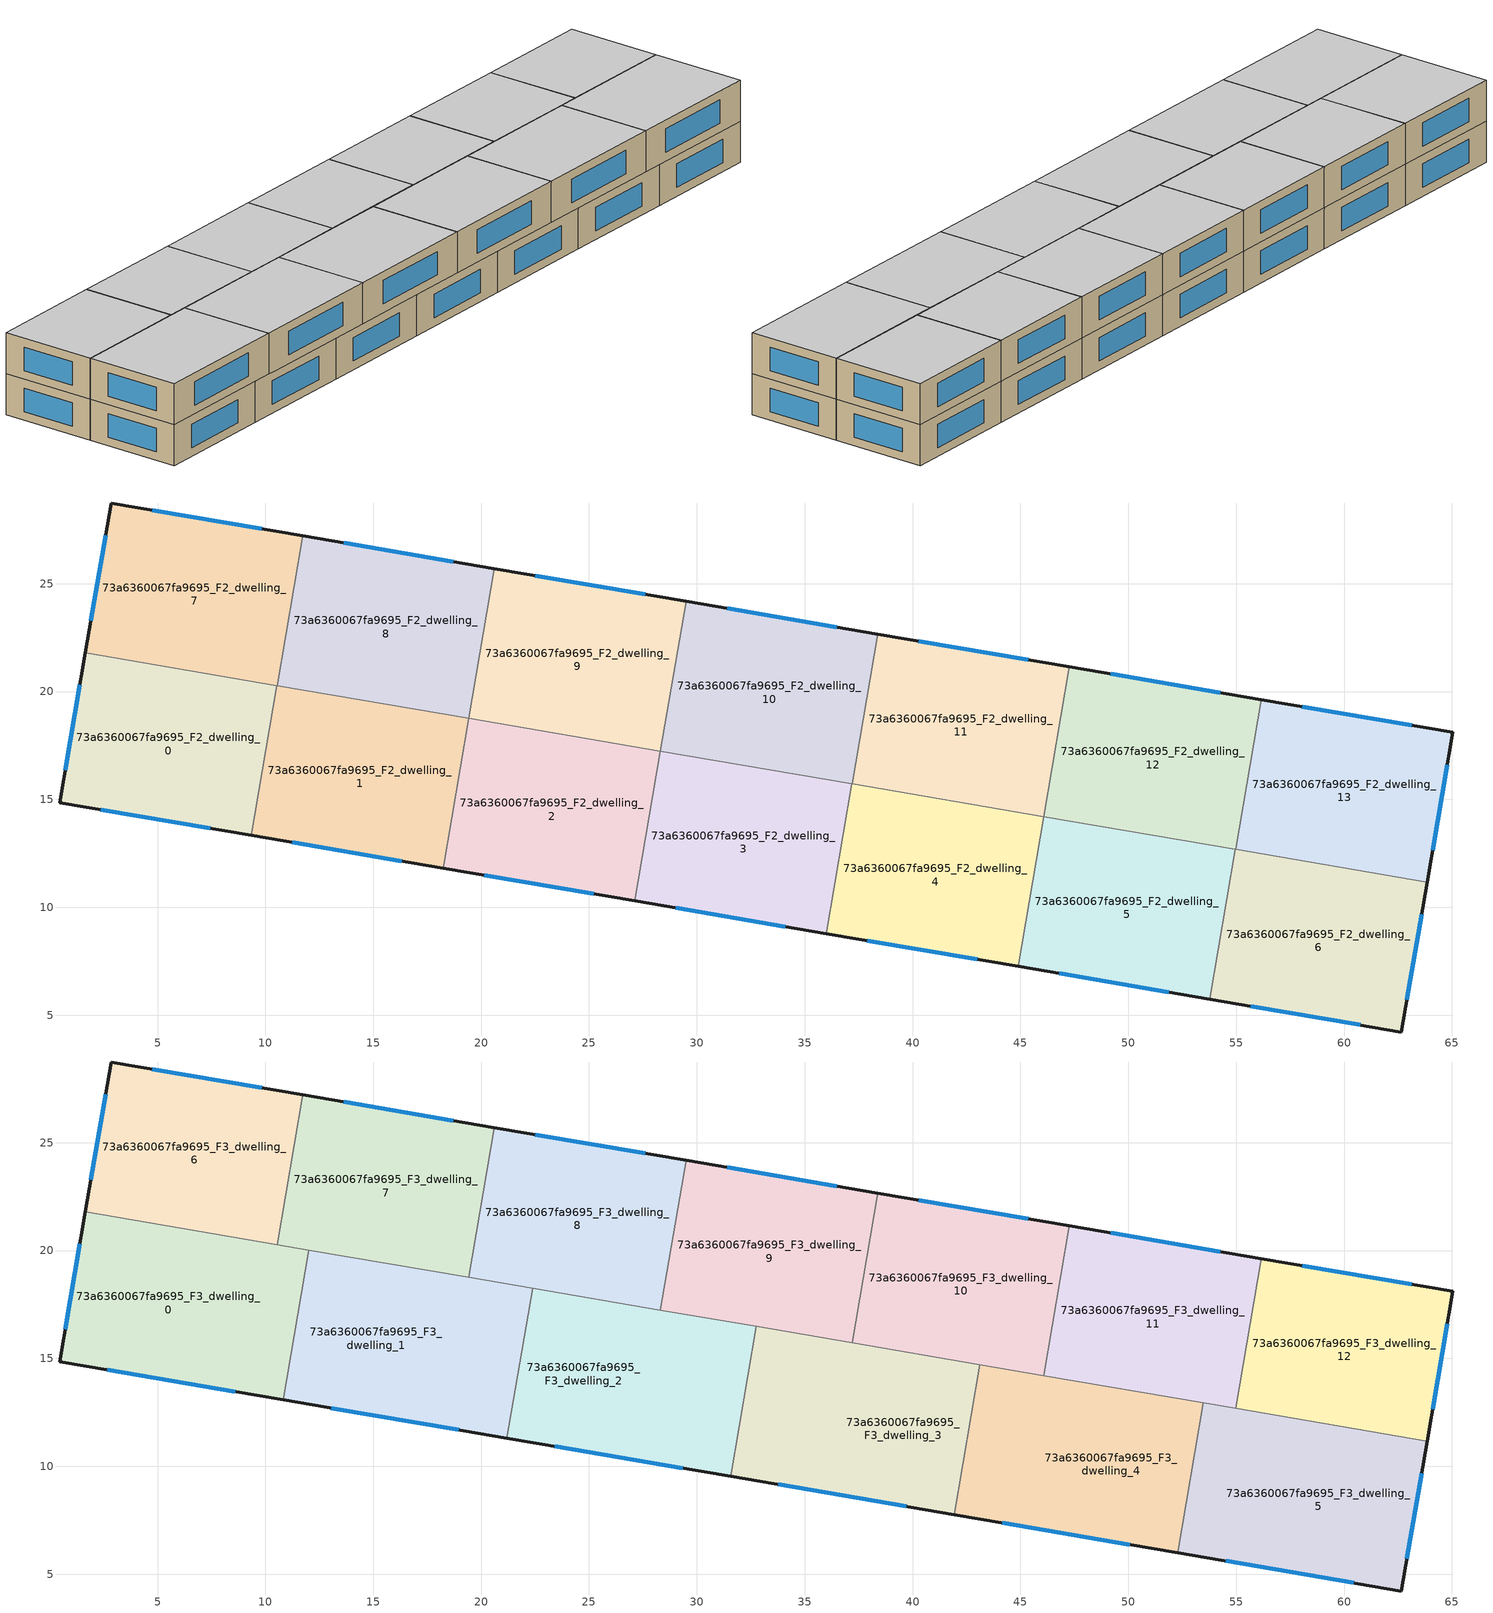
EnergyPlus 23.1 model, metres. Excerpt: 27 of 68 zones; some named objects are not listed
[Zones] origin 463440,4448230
73a6360067fa9695_F2_dwelling_0
 floor to 73a6360067fa9695_F1_dwelling_0 (EU_floor_Construction): 10.54,20.28 9.35,13.33 0.46,14.86 1.65,21.8 z6
 wall outside (EU_wall_Construction): 1.65,21.8 0.46,14.86 9.35,13.33 z6:9
 wall to 73a6360067fa9695_F2_dwelling_1 (EU_wall_Construction): 9.35,13.33 10.54,20.28 z6:9
 wall to 73a6360067fa9695_F2_dwelling_7 (EU_wall_Construction): 10.54,20.28 1.65,21.8 z6:9
 window (EU_Window_Construction): 2.36,14.53 7.44,13.66 / 1.4,20.31 0.71,16.34 z6.64:8.36
73a6360067fa9695_F2_dwelling_1
 floor to 73a6360067fa9695_F1_dwelling_1 (EU_floor_Construction): 19.42,18.76 18.23,11.82 9.35,13.33 10.54,20.28 z6
 wall outside (EU_wall_Construction): 9.35,13.33 18.23,11.82 z6:9
 wall to 73a6360067fa9695_F2_dwelling_2 (EU_wall_Construction): 18.23,11.82 19.42,18.76 z6:9
 wall to 73a6360067fa9695_F2_dwelling_8 (EU_wall_Construction): 19.42,18.76 10.54,20.28 z6:9
 window (EU_Window_Construction): 11.25,13.01 16.33,12.14 z6.64:8.36
73a6360067fa9695_F2_dwelling_10
 floor to 73a6360067fa9695_F1_dwelling_10 (EU_floor_Construction): 38.39,22.66 37.2,15.72 28.31,17.24 29.5,24.18 z6
 wall outside (EU_wall_Construction): 38.39,22.66 29.5,24.18 z6:9
 wall to 73a6360067fa9695_F2_dwelling_11 (EU_wall_Construction): 37.2,15.72 38.39,22.66 z6:9
 wall to 73a6360067fa9695_F2_dwelling_9 (EU_wall_Construction): 29.5,24.18 28.31,17.24 z6:9
 wall to 73a6360067fa9695_F2_dwelling_3 (EU_wall_Construction): 28.31,17.24 37.19,15.72 z6:9
 window (EU_Window_Construction): 36.48,22.99 31.41,23.86 z6.64:8.36
73a6360067fa9695_F2_dwelling_11
 floor to 73a6360067fa9695_F1_dwelling_11 (EU_floor_Construction): 47.27,21.14 46.09,14.2 37.2,15.72 38.39,22.66 z6
 wall outside (EU_wall_Construction): 47.27,21.14 38.39,22.66 z6:9
 wall to 73a6360067fa9695_F2_dwelling_12 (EU_wall_Construction): 46.09,14.2 47.27,21.14 z6:9
 wall to 73a6360067fa9695_F2_dwelling_4 (EU_wall_Construction): 37.2,15.72 46.08,14.2 z6:9
 window (EU_Window_Construction): 45.37,21.47 40.29,22.34 z6.64:8.36
73a6360067fa9695_F2_dwelling_12
 floor to 73a6360067fa9695_F1_dwelling_12 (EU_floor_Construction): 56.16,19.62 54.97,12.68 46.09,14.2 47.27,21.14 z6
 wall outside (EU_wall_Construction): 56.16,19.62 47.27,21.14 z6:9
 wall to 73a6360067fa9695_F2_dwelling_13 (EU_wall_Construction): 54.97,12.68 56.16,19.62 z6:9
 wall to 73a6360067fa9695_F2_dwelling_5 (EU_wall_Construction): 46.09,14.2 54.96,12.68 z6:9
 window (EU_Window_Construction): 54.25,19.95 49.18,20.82 z6.64:8.36
73a6360067fa9695_F2_dwelling_13
 floor to 73a6360067fa9695_F1_dwelling_13 (EU_floor_Construction): 65.05,18.11 63.85,11.16 54.97,12.68 56.16,19.62 z6
 wall outside (EU_wall_Construction): 63.85,11.16 65.05,18.11 56.16,19.62 z6:9
 wall to 73a6360067fa9695_F2_dwelling_6 (EU_wall_Construction): 54.97,12.68 63.85,11.16 z6:9
 window (EU_Window_Construction): 64.11,12.65 64.79,16.62 / 63.14,18.43 58.06,19.3 z6.64:8.36
73a6360067fa9695_F2_dwelling_2
 floor to 73a6360067fa9695_F1_dwelling_2 (EU_floor_Construction): 28.31,17.24 27.12,10.3 18.23,11.82 19.42,18.76 z6
 wall outside (EU_wall_Construction): 18.23,11.82 27.12,10.3 z6:9
 wall to 73a6360067fa9695_F2_dwelling_3 (EU_wall_Construction): 27.12,10.3 28.31,17.24 z6:9
 wall to 73a6360067fa9695_F2_dwelling_9 (EU_wall_Construction): 28.31,17.24 19.43,18.76 z6:9
 window (EU_Window_Construction): 20.14,11.49 25.22,10.62 z6.64:8.36
73a6360067fa9695_F2_dwelling_3
 floor to 73a6360067fa9695_F1_dwelling_3 (EU_floor_Construction): 37.19,15.72 36,8.78 27.12,10.3 28.31,17.24 z6
 wall outside (EU_wall_Construction): 27.12,10.3 36,8.78 z6:9
 wall to 73a6360067fa9695_F2_dwelling_4 (EU_wall_Construction): 36,8.78 37.19,15.72 z6:9
 window (EU_Window_Construction): 29.02,9.97 34.1,9.1 z6.64:8.36
73a6360067fa9695_F2_dwelling_4
 floor to 73a6360067fa9695_F1_dwelling_4 (EU_floor_Construction): 46.08,14.2 44.89,7.26 36,8.78 37.19,15.72 z6
 wall outside (EU_wall_Construction): 36,8.78 44.89,7.26 z6:9
 wall to 73a6360067fa9695_F2_dwelling_5 (EU_wall_Construction): 44.89,7.26 46.08,14.2 z6:9
 window (EU_Window_Construction): 37.91,8.45 42.99,7.58 z6.64:8.36
73a6360067fa9695_F2_dwelling_5
 floor to 73a6360067fa9695_F1_dwelling_5 (EU_floor_Construction): 54.96,12.68 53.78,5.74 44.89,7.26 46.08,14.2 z6
 wall outside (EU_wall_Construction): 44.89,7.26 53.78,5.74 z6:9
 wall to 73a6360067fa9695_F2_dwelling_6 (EU_wall_Construction): 53.78,5.74 54.96,12.68 z6:9
 window (EU_Window_Construction): 46.79,6.93 51.87,6.06 z6.64:8.36
73a6360067fa9695_F2_dwelling_6
 floor to 73a6360067fa9695_F1_dwelling_6 (EU_floor_Construction): 63.85,11.16 62.66,4.22 53.78,5.74 54.96,12.68 z6
 wall outside (EU_wall_Construction): 53.78,5.74 62.66,4.22 63.85,11.16 z6:9
 window (EU_Window_Construction): 62.91,5.71 63.6,9.68 / 55.68,5.41 60.75,4.55 z6.64:8.36
73a6360067fa9695_F2_dwelling_7
 floor to 73a6360067fa9695_F1_dwelling_7 (EU_floor_Construction): 11.73,27.22 10.54,20.28 1.65,21.8 2.85,28.74 z6
 wall outside (EU_wall_Construction): 11.73,27.22 2.85,28.74 1.65,21.8 z6:9
 wall to 73a6360067fa9695_F2_dwelling_8 (EU_wall_Construction): 10.54,20.28 11.73,27.22 z6:9
 window (EU_Window_Construction): 2.59,27.25 1.91,23.28 / 9.83,27.55 4.75,28.41 z6.64:8.36
73a6360067fa9695_F2_dwelling_8
 floor to 73a6360067fa9695_F1_dwelling_8 (EU_floor_Construction): 20.62,25.7 19.43,18.76 10.54,20.28 11.73,27.22 z6
 wall outside (EU_wall_Construction): 20.62,25.7 11.73,27.22 z6:9
 wall to 73a6360067fa9695_F2_dwelling_9 (EU_wall_Construction): 19.43,18.76 20.62,25.7 z6:9
 window (EU_Window_Construction): 18.71,26.03 13.63,26.9 z6.64:8.36
73a6360067fa9695_F2_dwelling_9
 floor to 73a6360067fa9695_F1_dwelling_9 (EU_floor_Construction): 29.5,24.18 28.31,17.24 19.43,18.76 20.62,25.7 z6
 wall outside (EU_wall_Construction): 29.5,24.18 20.62,25.7 z6:9
 window (EU_Window_Construction): 27.6,24.51 22.52,25.38 z6.64:8.36
73a6360067fa9695_F3_dwelling_0
 floor to 73a6360067fa9695_F2_dwelling_0 (EU_floor_Construction): 10.54,20.28 9.35,13.34 0.46,14.86 1.65,21.8 z9
 floor to 73a6360067fa9695_F2_dwelling_1 (EU_floor_Construction): 12.02,20.02 10.83,13.08 9.35,13.34 10.54,20.28 z9
 wall outside (EU_wall_Construction): 1.65,21.8 0.46,14.86 10.83,13.08 z9:12
 wall to 73a6360067fa9695_F3_dwelling_1 (EU_wall_Construction): 10.83,13.08 12.02,20.03 z9:12
 wall to 73a6360067fa9695_F3_dwelling_6 (EU_wall_Construction): 10.54,20.28 1.65,21.8 z9:12
 wall to 73a6360067fa9695_F3_dwelling_7 (EU_wall_Construction): 12.02,20.03 10.54,20.28 z9:12
 window (EU_Window_Construction): 2.68,14.48 8.61,13.46 / 1.4,20.31 0.71,16.34 z9.64:11.36
 ceiling to 73a6360067fa9695_F4_dwelling_0 (EU_floor_Construction): 10.83,13.08 12.02,20.03 1.65,21.8 0.46,14.86 z12
73a6360067fa9695_F3_dwelling_1
 floor to 73a6360067fa9695_F2_dwelling_1 (EU_floor_Construction): 19.42,18.76 18.23,11.82 10.83,13.08 12.02,20.02 z9
 floor to 73a6360067fa9695_F2_dwelling_2 (EU_floor_Construction): 22.38,18.25 21.2,11.31 18.23,11.82 19.42,18.76 z9
 wall outside (EU_wall_Construction): 10.83,13.08 21.2,11.31 z9:12
 wall to 73a6360067fa9695_F3_dwelling_2 (EU_wall_Construction): 21.2,11.31 22.38,18.25 z9:12
 wall to 73a6360067fa9695_F3_dwelling_7 (EU_wall_Construction): 19.43,18.76 12.02,20.03 z9:12
 wall to 73a6360067fa9695_F3_dwelling_8 (EU_wall_Construction): 22.38,18.25 19.43,18.76 z9:12
 window (EU_Window_Construction): 13.05,12.7 18.97,11.69 z9.64:11.36
 ceiling to 73a6360067fa9695_F4_dwelling_1 (EU_floor_Construction): 21.2,11.31 22.38,18.25 12.02,20.03 10.83,13.08 z12
73a6360067fa9695_F3_dwelling_10
 floor to 73a6360067fa9695_F2_dwelling_11 (EU_floor_Construction): 47.27,21.14 46.09,14.2 37.2,15.72 38.39,22.66 z9
 wall outside (EU_wall_Construction): 47.27,21.14 38.39,22.66 z9:12
 wall to 73a6360067fa9695_F3_dwelling_11 (EU_wall_Construction): 46.09,14.2 47.27,21.14 z9:12
 wall to 73a6360067fa9695_F3_dwelling_9 (EU_wall_Construction): 38.39,22.66 37.2,15.72 z9:12
 wall to 73a6360067fa9695_F3_dwelling_3 (EU_wall_Construction): 37.2,15.72 43.11,14.71 z9:12
 wall to 73a6360067fa9695_F3_dwelling_4 (EU_wall_Construction): 43.11,14.71 46.09,14.2 z9:12
 window (EU_Window_Construction): 45.37,21.47 40.29,22.34 z9.64:11.36
 ceiling to 73a6360067fa9695_F4_dwelling_10 (EU_floor_Construction): 46.09,14.2 47.27,21.14 38.39,22.66 37.2,15.72 z12
73a6360067fa9695_F3_dwelling_11
 floor to 73a6360067fa9695_F2_dwelling_12 (EU_floor_Construction): 56.16,19.62 54.97,12.68 46.09,14.2 47.27,21.14 z9
 wall outside (EU_wall_Construction): 56.16,19.62 47.27,21.14 z9:12
 wall to 73a6360067fa9695_F3_dwelling_12 (EU_wall_Construction): 54.97,12.68 56.16,19.62 z9:12
 wall to 73a6360067fa9695_F3_dwelling_4 (EU_wall_Construction): 46.09,14.2 53.48,12.94 z9:12
 wall to 73a6360067fa9695_F3_dwelling_5 (EU_wall_Construction): 53.48,12.94 54.97,12.68 z9:12
 window (EU_Window_Construction): 54.25,19.95 49.18,20.82 z9.64:11.36
 ceiling to 73a6360067fa9695_F4_dwelling_11 (EU_floor_Construction): 54.97,12.68 56.16,19.62 47.27,21.14 46.09,14.2 z12
73a6360067fa9695_F3_dwelling_12
 floor to 73a6360067fa9695_F2_dwelling_13 (EU_floor_Construction): 65.05,18.11 63.85,11.16 54.97,12.68 56.16,19.62 z9
 wall outside (EU_wall_Construction): 63.85,11.16 65.05,18.11 56.16,19.62 z9:12
 wall to 73a6360067fa9695_F3_dwelling_5 (EU_wall_Construction): 54.97,12.68 63.85,11.16 z9:12
 window (EU_Window_Construction): 64.11,12.65 64.79,16.62 / 63.14,18.43 58.06,19.3 z9.64:11.36
 ceiling to 73a6360067fa9695_F4_dwelling_12 (EU_floor_Construction): 63.85,11.16 65.05,18.11 56.16,19.62 54.97,12.68 z12
73a6360067fa9695_F3_dwelling_2
 floor to 73a6360067fa9695_F2_dwelling_2 (EU_floor_Construction): 28.31,17.24 27.12,10.3 21.2,11.31 22.38,18.25 z9
 floor to 73a6360067fa9695_F2_dwelling_3 (EU_floor_Construction): 32.75,16.48 31.56,9.54 27.12,10.3 28.31,17.24 z9
 wall outside (EU_wall_Construction): 21.2,11.31 31.56,9.54 z9:12
 wall to 73a6360067fa9695_F3_dwelling_3 (EU_wall_Construction): 31.56,9.54 32.75,16.48 z9:12
 wall to 73a6360067fa9695_F3_dwelling_8 (EU_wall_Construction): 28.31,17.24 22.38,18.25 z9:12
 wall to 73a6360067fa9695_F3_dwelling_9 (EU_wall_Construction): 32.75,16.48 28.31,17.24 z9:12
 window (EU_Window_Construction): 23.42,10.93 29.34,9.92 z9.64:11.36
 ceiling to 73a6360067fa9695_F4_dwelling_2 (EU_floor_Construction): 31.56,9.54 32.75,16.48 22.38,18.25 21.2,11.31 z12
73a6360067fa9695_F3_dwelling_3
 floor to 73a6360067fa9695_F2_dwelling_3 (EU_floor_Construction): 37.19,15.72 36,8.78 31.56,9.54 32.75,16.48 z9
 floor to 73a6360067fa9695_F2_dwelling_4 (EU_floor_Construction): 43.11,14.71 41.93,7.76 36,8.78 37.19,15.72 z9
 wall outside (EU_wall_Construction): 31.56,9.54 41.93,7.76 z9:12
 wall to 73a6360067fa9695_F3_dwelling_4 (EU_wall_Construction): 41.93,7.76 43.11,14.71 z9:12
 wall to 73a6360067fa9695_F3_dwelling_9 (EU_wall_Construction): 37.2,15.72 32.75,16.48 z9:12
 window (EU_Window_Construction): 33.78,9.16 39.71,8.14 z9.64:11.36
 ceiling to 73a6360067fa9695_F4_dwelling_3 (EU_floor_Construction): 41.93,7.76 43.11,14.71 32.75,16.48 31.56,9.54 z12
73a6360067fa9695_F3_dwelling_4
 floor to 73a6360067fa9695_F2_dwelling_4 (EU_floor_Construction): 46.08,14.2 44.89,7.26 41.93,7.76 43.11,14.71 z9
 floor to 73a6360067fa9695_F2_dwelling_5 (EU_floor_Construction): 53.48,12.93 52.29,5.99 44.89,7.26 46.08,14.2 z9
 wall outside (EU_wall_Construction): 41.93,7.76 52.29,5.99 z9:12
 wall to 73a6360067fa9695_F3_dwelling_5 (EU_wall_Construction): 52.29,5.99 53.48,12.93 z9:12
 window (EU_Window_Construction): 44.15,7.38 50.07,6.37 z9.64:11.36
 ceiling to 73a6360067fa9695_F4_dwelling_4 (EU_floor_Construction): 52.29,5.99 53.48,12.93 43.11,14.71 41.93,7.76 z12
73a6360067fa9695_F3_dwelling_5
 floor to 73a6360067fa9695_F2_dwelling_5 (EU_floor_Construction): 54.96,12.68 53.78,5.74 52.29,5.99 53.48,12.93 z9
 floor to 73a6360067fa9695_F2_dwelling_6 (EU_floor_Construction): 63.85,11.16 62.66,4.22 53.78,5.74 54.96,12.68 z9
 wall outside (EU_wall_Construction): 52.29,5.99 62.66,4.22 63.85,11.16 z9:12
 window (EU_Window_Construction): 62.91,5.71 63.6,9.68 / 54.51,5.61 60.44,4.6 z9.64:11.36
 ceiling to 73a6360067fa9695_F4_dwelling_5 (EU_floor_Construction): 62.66,4.22 63.85,11.16 53.48,12.93 52.29,5.99 z12
73a6360067fa9695_F3_dwelling_6
 floor to 73a6360067fa9695_F2_dwelling_7 (EU_floor_Construction): 11.73,27.22 10.54,20.28 1.65,21.8 2.85,28.74 z9
 wall outside (EU_wall_Construction): 11.73,27.22 2.85,28.74 1.65,21.8 z9:12
 wall to 73a6360067fa9695_F3_dwelling_7 (EU_wall_Construction): 10.54,20.28 11.73,27.22 z9:12
 window (EU_Window_Construction): 2.59,27.25 1.91,23.28 / 9.83,27.55 4.75,28.41 z9.64:11.36
 ceiling to 73a6360067fa9695_F4_dwelling_6 (EU_floor_Construction): 10.54,20.28 11.73,27.22 2.85,28.74 1.65,21.8 z12
73a6360067fa9695_F3_dwelling_7
 floor to 73a6360067fa9695_F2_dwelling_8 (EU_floor_Construction): 20.62,25.7 19.43,18.76 10.54,20.28 11.73,27.22 z9
 wall outside (EU_wall_Construction): 20.62,25.7 11.73,27.22 z9:12
 wall to 73a6360067fa9695_F3_dwelling_8 (EU_wall_Construction): 19.43,18.76 20.62,25.7 z9:12
 window (EU_Window_Construction): 18.71,26.03 13.63,26.9 z9.64:11.36
 ceiling to 73a6360067fa9695_F4_dwelling_7 (EU_floor_Construction): 19.43,18.76 20.62,25.7 11.73,27.22 10.54,20.28 z12
73a6360067fa9695_F3_dwelling_8
 floor to 73a6360067fa9695_F2_dwelling_9 (EU_floor_Construction): 29.5,24.18 28.31,17.24 19.43,18.76 20.62,25.7 z9
 wall outside (EU_wall_Construction): 29.5,24.18 20.62,25.7 z9:12
 wall to 73a6360067fa9695_F3_dwelling_9 (EU_wall_Construction): 28.31,17.24 29.5,24.18 z9:12
 window (EU_Window_Construction): 27.6,24.51 22.52,25.38 z9.64:11.36
 ceiling to 73a6360067fa9695_F4_dwelling_8 (EU_floor_Construction): 28.31,17.24 29.5,24.18 20.62,25.7 19.43,18.76 z12
73a6360067fa9695_F3_dwelling_9
 floor to 73a6360067fa9695_F2_dwelling_10 (EU_floor_Construction): 38.39,22.66 37.2,15.72 28.31,17.24 29.5,24.18 z9
 wall outside (EU_wall_Construction): 38.39,22.66 29.5,24.18 z9:12
 window (EU_Window_Construction): 36.48,22.99 31.41,23.86 z9.64:11.36
 ceiling to 73a6360067fa9695_F4_dwelling_9 (EU_floor_Construction): 37.2,15.72 38.39,22.66 29.5,24.18 28.31,17.24 z12
[Building]
EU S2 Campaign: North Axis=0; Terrain=City; Solar Distribution=FullExterior
[Site:Location]
Yerevan-Zvartnots.Intl.AP: Latitude=40.15; Longitude=44.383; Time Zone=4; Elevation=854
[SizingPeriod:WeatherFileDays]
AnnualSizingPeriod: Begin Month=1; Begin Day of Month=1; End Month=12; End Day of Month=31; Day of Week for Start Day=Monday; Use Weather File Daylight Saving Period=No; Use Weather File Rain and Snow Indicators=No
[MATERIAL]
EU_InternalMass_Material: Roughness=MediumRough; Thickness=0.1; Conductivity=1; Density=1800; Specific Heat=900; Thermal Absorptance=0.9; Solar Absorptance=0.7; Visible Absorptance=0.7
[MATERIAL:NOMASS] Roughness=MediumRough; Thermal Absorptance=0.9; Solar Absorptance=0.7; Visible Absorptance=0.7
Name | Thermal Resistance
EU_wall_NoMass | 1.05043
EU_floor_NoMass | 0.478065
[WINDOWMATERIAL:SIMPLEGLAZINGSYSTEM]
EU_Window_SimpleGlazing: UFactor=2.5566; Solar Heat Gain Coefficient=0.75; Visible Transmittance=0.75
[CONSTRUCTION]
EU_wall_Construction: EU_wall_NoMass
EU_floor_Construction: EU_floor_NoMass
EU_Window_Construction: EU_Window_SimpleGlazing
EU_InternalMass_Construction: EU_InternalMass_Material
[ZONE] Type=1; Multiplier=1; Ceiling Height=autocalculate; Floor Area=autocalculate; Part of Total Floor Area=Yes
Name | Volume
73a6360067fa9695_F2_dwelling_0; 73a6360067fa9695_F2_dwelling_3 | 190.502
73a6360067fa9695_F3_dwelling_0; 73a6360067fa9695_F3_dwelling_5 | 222.231
73a6360067fa9695_F2_dwelling_1 | 190.475
73a6360067fa9695_F3_dwelling_1; 73a6360067fa9695_F3_dwelling_3; 73a6360067fa9695_F3_dwelling_4 | 222.241
73a6360067fa9695_F2_dwelling_10; 73a6360067fa9695_F3_dwelling_9 | 190.529
73a6360067fa9695_F3_dwelling_10; 73a6360067fa9695_F2_dwelling_11 | 190.516
73a6360067fa9695_F3_dwelling_11; 73a6360067fa9695_F2_dwelling_12 | 190.501
73a6360067fa9695_F3_dwelling_12; 73a6360067fa9695_F2_dwelling_13; 73a6360067fa9695_F3_dwelling_6; 73a6360067fa9695_F2_dwelling_7 | 190.521
73a6360067fa9695_F2_dwelling_2 | 190.49
73a6360067fa9695_F3_dwelling_2 | 222.262
73a6360067fa9695_F2_dwelling_4 | 190.503
73a6360067fa9695_F2_dwelling_5 | 190.488
73a6360067fa9695_F2_dwelling_6 | 190.482
73a6360067fa9695_F3_dwelling_7; 73a6360067fa9695_F2_dwelling_8 | 190.514
73a6360067fa9695_F3_dwelling_8; 73a6360067fa9695_F2_dwelling_9 | 190.506
[INTERNALMASS] Construction=EU_InternalMass_Construction
Name | Zone or ZoneList | Surface Area
73a6360067fa9695_F2_dwelling_0_EU_InternalMass | 73a6360067fa9695_F2_dwelling_0 | 63.5008
73a6360067fa9695_F2_dwelling_1_EU_InternalMass | 73a6360067fa9695_F2_dwelling_1 | 63.4916
73a6360067fa9695_F2_dwelling_2_EU_InternalMass | 73a6360067fa9695_F2_dwelling_2 | 63.4966
73a6360067fa9695_F2_dwelling_3_EU_InternalMass | 73a6360067fa9695_F2_dwelling_3 | 63.5005
73a6360067fa9695_F2_dwelling_4_EU_InternalMass | 73a6360067fa9695_F2_dwelling_4 | 63.5009
73a6360067fa9695_F2_dwelling_5_EU_InternalMass | 73a6360067fa9695_F2_dwelling_5 | 63.4958
73a6360067fa9695_F2_dwelling_6_EU_InternalMass | 73a6360067fa9695_F2_dwelling_6 | 63.4938
73a6360067fa9695_F2_dwelling_7_EU_InternalMass | 73a6360067fa9695_F2_dwelling_7 | 63.507
73a6360067fa9695_F2_dwelling_8_EU_InternalMass | 73a6360067fa9695_F2_dwelling_8 | 63.5047
73a6360067fa9695_F2_dwelling_9_EU_InternalMass | 73a6360067fa9695_F2_dwelling_9 | 63.502
73a6360067fa9695_F2_dwelling_10_EU_InternalMass | 73a6360067fa9695_F2_dwelling_10 | 63.5098
73a6360067fa9695_F2_dwelling_11_EU_InternalMass | 73a6360067fa9695_F2_dwelling_11 | 63.5055
73a6360067fa9695_F2_dwelling_12_EU_InternalMass | 73a6360067fa9695_F2_dwelling_12 | 63.5005
73a6360067fa9695_F2_dwelling_13_EU_InternalMass | 73a6360067fa9695_F2_dwelling_13 | 63.507
73a6360067fa9695_F3_dwelling_0_EU_InternalMass | 73a6360067fa9695_F3_dwelling_0 | 74.077
73a6360067fa9695_F3_dwelling_1_EU_InternalMass | 73a6360067fa9695_F3_dwelling_1 | 74.0803
73a6360067fa9695_F3_dwelling_2_EU_InternalMass | 73a6360067fa9695_F3_dwelling_2 | 74.0872
73a6360067fa9695_F3_dwelling_3_EU_InternalMass | 73a6360067fa9695_F3_dwelling_3 | 74.0803
73a6360067fa9695_F3_dwelling_4_EU_InternalMass | 73a6360067fa9695_F3_dwelling_4 | 74.0803
73a6360067fa9695_F3_dwelling_5_EU_InternalMass | 73a6360067fa9695_F3_dwelling_5 | 74.077
73a6360067fa9695_F3_dwelling_6_EU_InternalMass | 73a6360067fa9695_F3_dwelling_6 | 63.507
73a6360067fa9695_F3_dwelling_7_EU_InternalMass | 73a6360067fa9695_F3_dwelling_7 | 63.5047
73a6360067fa9695_F3_dwelling_8_EU_InternalMass | 73a6360067fa9695_F3_dwelling_8 | 63.502
73a6360067fa9695_F3_dwelling_9_EU_InternalMass | 73a6360067fa9695_F3_dwelling_9 | 63.5098
73a6360067fa9695_F3_dwelling_10_EU_InternalMass | 73a6360067fa9695_F3_dwelling_10 | 63.5055
73a6360067fa9695_F3_dwelling_11_EU_InternalMass | 73a6360067fa9695_F3_dwelling_11 | 63.5005
73a6360067fa9695_F3_dwelling_12_EU_InternalMass | 73a6360067fa9695_F3_dwelling_12 | 63.507
[OTHEREQUIPMENT] Fuel Type=Electricity; Design Level Calculation Method=Watts/Area; Power per Zone Floor Area=1; Fraction Latent=0; Fraction Radiant=0; Fraction Lost=0; Carbon Dioxide Generation Rate=0; EndUse Subcategory=EU_Step8_InternalGains
Name | Zone or ZoneList or Space or SpaceList | Schedule
EU_Step8_InternalGain_73a6360067fa9695_F2_dwelling_0_f000 | 73a6360067fa9695_F2_dwelling_0 | EU_Step8_GainSchedule_73a6360067fa9695_F2_dwelling_0_f000
EU_Step8_InternalGain_73a6360067fa9695_F2_dwelling_1_f000 | 73a6360067fa9695_F2_dwelling_1 | EU_Step8_GainSchedule_73a6360067fa9695_F2_dwelling_1_f000
EU_Step8_InternalGain_73a6360067fa9695_F2_dwelling_2_f000 | 73a6360067fa9695_F2_dwelling_2 | EU_Step8_GainSchedule_73a6360067fa9695_F2_dwelling_2_f000
EU_Step8_InternalGain_73a6360067fa9695_F2_dwelling_3_f000 | 73a6360067fa9695_F2_dwelling_3 | EU_Step8_GainSchedule_73a6360067fa9695_F2_dwelling_3_f000
EU_Step8_InternalGain_73a6360067fa9695_F2_dwelling_4_f000 | 73a6360067fa9695_F2_dwelling_4 | EU_Step8_GainSchedule_73a6360067fa9695_F2_dwelling_4_f000
EU_Step8_InternalGain_73a6360067fa9695_F2_dwelling_5_f000 | 73a6360067fa9695_F2_dwelling_5 | EU_Step8_GainSchedule_73a6360067fa9695_F2_dwelling_5_f000
EU_Step8_InternalGain_73a6360067fa9695_F2_dwelling_6_f000 | 73a6360067fa9695_F2_dwelling_6 | EU_Step8_GainSchedule_73a6360067fa9695_F2_dwelling_6_f000
EU_Step8_InternalGain_73a6360067fa9695_F2_dwelling_7_f000 | 73a6360067fa9695_F2_dwelling_7 | EU_Step8_GainSchedule_73a6360067fa9695_F2_dwelling_7_f000
EU_Step8_InternalGain_73a6360067fa9695_F2_dwelling_8_f000 | 73a6360067fa9695_F2_dwelling_8 | EU_Step8_GainSchedule_73a6360067fa9695_F2_dwelling_8_f000
EU_Step8_InternalGain_73a6360067fa9695_F2_dwelling_9_f000 | 73a6360067fa9695_F2_dwelling_9 | EU_Step8_GainSchedule_73a6360067fa9695_F2_dwelling_9_f000
EU_Step8_InternalGain_73a6360067fa9695_F2_dwelling_10_f000 | 73a6360067fa9695_F2_dwelling_10 | EU_Step8_GainSchedule_73a6360067fa9695_F2_dwelling_10_f000
EU_Step8_InternalGain_73a6360067fa9695_F2_dwelling_11_f000 | 73a6360067fa9695_F2_dwelling_11 | EU_Step8_GainSchedule_73a6360067fa9695_F2_dwelling_11_f000
EU_Step8_InternalGain_73a6360067fa9695_F2_dwelling_12_f000 | 73a6360067fa9695_F2_dwelling_12 | EU_Step8_GainSchedule_73a6360067fa9695_F2_dwelling_12_f000
EU_Step8_InternalGain_73a6360067fa9695_F2_dwelling_13_f000 | 73a6360067fa9695_F2_dwelling_13 | EU_Step8_GainSchedule_73a6360067fa9695_F2_dwelling_13_f000
EU_Step8_InternalGain_73a6360067fa9695_F3_dwelling_0_f000 | 73a6360067fa9695_F3_dwelling_0 | EU_Step8_GainSchedule_73a6360067fa9695_F3_dwelling_0_f000
EU_Step8_InternalGain_73a6360067fa9695_F3_dwelling_1_f000 | 73a6360067fa9695_F3_dwelling_1 | EU_Step8_GainSchedule_73a6360067fa9695_F3_dwelling_1_f000
EU_Step8_InternalGain_73a6360067fa9695_F3_dwelling_2_f000 | 73a6360067fa9695_F3_dwelling_2 | EU_Step8_GainSchedule_73a6360067fa9695_F3_dwelling_2_f000
EU_Step8_InternalGain_73a6360067fa9695_F3_dwelling_3_f000 | 73a6360067fa9695_F3_dwelling_3 | EU_Step8_GainSchedule_73a6360067fa9695_F3_dwelling_3_f000
EU_Step8_InternalGain_73a6360067fa9695_F3_dwelling_4_f000 | 73a6360067fa9695_F3_dwelling_4 | EU_Step8_GainSchedule_73a6360067fa9695_F3_dwelling_4_f000
EU_Step8_InternalGain_73a6360067fa9695_F3_dwelling_5_f000 | 73a6360067fa9695_F3_dwelling_5 | EU_Step8_GainSchedule_73a6360067fa9695_F3_dwelling_5_f000
EU_Step8_InternalGain_73a6360067fa9695_F3_dwelling_6_f000 | 73a6360067fa9695_F3_dwelling_6 | EU_Step8_GainSchedule_73a6360067fa9695_F3_dwelling_6_f000
EU_Step8_InternalGain_73a6360067fa9695_F3_dwelling_7_f000 | 73a6360067fa9695_F3_dwelling_7 | EU_Step8_GainSchedule_73a6360067fa9695_F3_dwelling_7_f000
EU_Step8_InternalGain_73a6360067fa9695_F3_dwelling_8_f000 | 73a6360067fa9695_F3_dwelling_8 | EU_Step8_GainSchedule_73a6360067fa9695_F3_dwelling_8_f000
EU_Step8_InternalGain_73a6360067fa9695_F3_dwelling_9_f000 | 73a6360067fa9695_F3_dwelling_9 | EU_Step8_GainSchedule_73a6360067fa9695_F3_dwelling_9_f000
EU_Step8_InternalGain_73a6360067fa9695_F3_dwelling_10_f000 | 73a6360067fa9695_F3_dwelling_10 | EU_Step8_GainSchedule_73a6360067fa9695_F3_dwelling_10_f000
EU_Step8_InternalGain_73a6360067fa9695_F3_dwelling_11_f000 | 73a6360067fa9695_F3_dwelling_11 | EU_Step8_GainSchedule_73a6360067fa9695_F3_dwelling_11_f000
EU_Step8_InternalGain_73a6360067fa9695_F3_dwelling_12_f000 | 73a6360067fa9695_F3_dwelling_12 | EU_Step8_GainSchedule_73a6360067fa9695_F3_dwelling_12_f000
[ZONEVENTILATION:DESIGNFLOWRATE] Schedule=EU_AlwaysOn; Design Flow Rate Calculation Method=AirChanges/Hour; Air Changes per Hour=0.557805; Ventilation Type=Natural; Fan Pressure Rise=0; Fan Total Efficiency=1; Constant Term Coefficient=1; Temperature Term Coefficient=0; Velocity Term Coefficient=0; Velocity Squared Term Coefficient=0; Minimum Indoor Temperature=-100; Maximum Indoor Temperature=100; Delta Temperature=-100; Minimum Outdoor Temperature=-100; Maximum Outdoor Temperature=100; Maximum Wind Speed=40
Name | Zone or ZoneList or Space or SpaceList
EU_ConstantAir_73a6360067fa9695_F2_dwelling_0 | 73a6360067fa9695_F2_dwelling_0
EU_ConstantAir_73a6360067fa9695_F2_dwelling_1 | 73a6360067fa9695_F2_dwelling_1
EU_ConstantAir_73a6360067fa9695_F2_dwelling_2 | 73a6360067fa9695_F2_dwelling_2
EU_ConstantAir_73a6360067fa9695_F2_dwelling_3 | 73a6360067fa9695_F2_dwelling_3
EU_ConstantAir_73a6360067fa9695_F2_dwelling_4 | 73a6360067fa9695_F2_dwelling_4
EU_ConstantAir_73a6360067fa9695_F2_dwelling_5 | 73a6360067fa9695_F2_dwelling_5
EU_ConstantAir_73a6360067fa9695_F2_dwelling_6 | 73a6360067fa9695_F2_dwelling_6
EU_ConstantAir_73a6360067fa9695_F2_dwelling_7 | 73a6360067fa9695_F2_dwelling_7
EU_ConstantAir_73a6360067fa9695_F2_dwelling_8 | 73a6360067fa9695_F2_dwelling_8
EU_ConstantAir_73a6360067fa9695_F2_dwelling_9 | 73a6360067fa9695_F2_dwelling_9
EU_ConstantAir_73a6360067fa9695_F2_dwelling_10 | 73a6360067fa9695_F2_dwelling_10
EU_ConstantAir_73a6360067fa9695_F2_dwelling_11 | 73a6360067fa9695_F2_dwelling_11
EU_ConstantAir_73a6360067fa9695_F2_dwelling_12 | 73a6360067fa9695_F2_dwelling_12
EU_ConstantAir_73a6360067fa9695_F2_dwelling_13 | 73a6360067fa9695_F2_dwelling_13
EU_ConstantAir_73a6360067fa9695_F3_dwelling_0 | 73a6360067fa9695_F3_dwelling_0
EU_ConstantAir_73a6360067fa9695_F3_dwelling_1 | 73a6360067fa9695_F3_dwelling_1
EU_ConstantAir_73a6360067fa9695_F3_dwelling_2 | 73a6360067fa9695_F3_dwelling_2
EU_ConstantAir_73a6360067fa9695_F3_dwelling_3 | 73a6360067fa9695_F3_dwelling_3
EU_ConstantAir_73a6360067fa9695_F3_dwelling_4 | 73a6360067fa9695_F3_dwelling_4
EU_ConstantAir_73a6360067fa9695_F3_dwelling_5 | 73a6360067fa9695_F3_dwelling_5
EU_ConstantAir_73a6360067fa9695_F3_dwelling_6 | 73a6360067fa9695_F3_dwelling_6
EU_ConstantAir_73a6360067fa9695_F3_dwelling_7 | 73a6360067fa9695_F3_dwelling_7
EU_ConstantAir_73a6360067fa9695_F3_dwelling_8 | 73a6360067fa9695_F3_dwelling_8
EU_ConstantAir_73a6360067fa9695_F3_dwelling_9 | 73a6360067fa9695_F3_dwelling_9
EU_ConstantAir_73a6360067fa9695_F3_dwelling_10 | 73a6360067fa9695_F3_dwelling_10
EU_ConstantAir_73a6360067fa9695_F3_dwelling_11 | 73a6360067fa9695_F3_dwelling_11
EU_ConstantAir_73a6360067fa9695_F3_dwelling_12 | 73a6360067fa9695_F3_dwelling_12
[HVACTEMPLATE:ZONE:IDEALLOADSAIRSYSTEM] System Availability Schedule=EU_AlwaysOn; Maximum Heating Supply Air Temperature=50; Minimum Cooling Supply Air Temperature=13; Maximum Heating Supply Air Humidity Ratio=0.0156; Minimum Cooling Supply Air Humidity Ratio=0.0077; Heating Limit=NoLimit; Cooling Limit=NoLimit; Heating Availability Schedule=EU_AlwaysOn; Cooling Availability Schedule=EU_CoolingOff; Dehumidification Control Type=ConstantSensibleHeatRatio; Cooling Sensible Heat Ratio=0.7; Dehumidification Setpoint=60; Humidification Control Type=None; Humidification Setpoint=30; Outdoor Air Method=None; Outdoor Air Flow Rate per Person=0.00944; Outdoor Air Flow Rate per Zone Floor Area=0; Outdoor Air Flow Rate per Zone=0; Demand Controlled Ventilation Type=None; Outdoor Air Economizer Type=NoEconomizer; Heat Recovery Type=None; Sensible Heat Recovery Effectiveness=0.7; Latent Heat Recovery Effectiveness=0.65
Name | Template Thermostat
73a6360067fa9695_F2_dwelling_0 | EU_HeatOnly_73a6360067fa9695_F2_dwelling_0
73a6360067fa9695_F2_dwelling_1 | EU_HeatOnly_73a6360067fa9695_F2_dwelling_1
73a6360067fa9695_F2_dwelling_2 | EU_HeatOnly_73a6360067fa9695_F2_dwelling_2
73a6360067fa9695_F2_dwelling_3 | EU_HeatOnly_73a6360067fa9695_F2_dwelling_3
73a6360067fa9695_F2_dwelling_4 | EU_HeatOnly_73a6360067fa9695_F2_dwelling_4
73a6360067fa9695_F2_dwelling_5 | EU_HeatOnly_73a6360067fa9695_F2_dwelling_5
73a6360067fa9695_F2_dwelling_6 | EU_HeatOnly_73a6360067fa9695_F2_dwelling_6
73a6360067fa9695_F2_dwelling_7 | EU_HeatOnly_73a6360067fa9695_F2_dwelling_7
73a6360067fa9695_F2_dwelling_8 | EU_HeatOnly_73a6360067fa9695_F2_dwelling_8
73a6360067fa9695_F2_dwelling_9 | EU_HeatOnly_73a6360067fa9695_F2_dwelling_9
73a6360067fa9695_F2_dwelling_10 | EU_HeatOnly_73a6360067fa9695_F2_dwelling_10
73a6360067fa9695_F2_dwelling_11 | EU_HeatOnly_73a6360067fa9695_F2_dwelling_11
73a6360067fa9695_F2_dwelling_12 | EU_HeatOnly_73a6360067fa9695_F2_dwelling_12
73a6360067fa9695_F2_dwelling_13 | EU_HeatOnly_73a6360067fa9695_F2_dwelling_13
73a6360067fa9695_F3_dwelling_0 | EU_HeatOnly_73a6360067fa9695_F3_dwelling_0
73a6360067fa9695_F3_dwelling_1 | EU_HeatOnly_73a6360067fa9695_F3_dwelling_1
73a6360067fa9695_F3_dwelling_2 | EU_HeatOnly_73a6360067fa9695_F3_dwelling_2
73a6360067fa9695_F3_dwelling_3 | EU_HeatOnly_73a6360067fa9695_F3_dwelling_3
73a6360067fa9695_F3_dwelling_4 | EU_HeatOnly_73a6360067fa9695_F3_dwelling_4
73a6360067fa9695_F3_dwelling_5 | EU_HeatOnly_73a6360067fa9695_F3_dwelling_5
73a6360067fa9695_F3_dwelling_6 | EU_HeatOnly_73a6360067fa9695_F3_dwelling_6
73a6360067fa9695_F3_dwelling_7 | EU_HeatOnly_73a6360067fa9695_F3_dwelling_7
73a6360067fa9695_F3_dwelling_8 | EU_HeatOnly_73a6360067fa9695_F3_dwelling_8
73a6360067fa9695_F3_dwelling_9 | EU_HeatOnly_73a6360067fa9695_F3_dwelling_9
73a6360067fa9695_F3_dwelling_10 | EU_HeatOnly_73a6360067fa9695_F3_dwelling_10
73a6360067fa9695_F3_dwelling_11 | EU_HeatOnly_73a6360067fa9695_F3_dwelling_11
73a6360067fa9695_F3_dwelling_12 | EU_HeatOnly_73a6360067fa9695_F3_dwelling_12
[SIZING:ZONE] Zone Cooling Design Supply Air Temperature Input Method=SupplyAirTemperature; Zone Cooling Design Supply Air Temperature=13; Zone Heating Design Supply Air Temperature Input Method=SupplyAirTemperature; Zone Heating Design Supply Air Temperature=50; Zone Cooling Design Supply Air Humidity Ratio=0.008; Zone Heating Design Supply Air Humidity Ratio=0.008; Cooling Design Air Flow Method=DesignDay; Cooling Design Air Flow Rate=0; Cooling Minimum Air Flow per Zone Floor Area=0.000762; Cooling Minimum Air Flow=0; Cooling Minimum Air Flow Fraction=0.2; Heating Design Air Flow Method=DesignDay; Heating Design Air Flow Rate=0; Heating Maximum Air Flow per Zone Floor Area=0.002032; Heating Maximum Air Flow=0.141576; Heating Maximum Air Flow Fraction=0.3; Account for Dedicated Outdoor Air System=No; Dedicated Outdoor Air System Control Strategy=NeutralSupplyAir; Dedicated Outdoor Air Low Setpoint Temperature for Design=autosize; Dedicated Outdoor Air High Setpoint Temperature for Design=autosize; Zone Load Sizing Method=Sensible Load Only No Latent Load; Zone Latent Cooling Design Supply Air Humidity Ratio Input Method=HumidityRatioDifference; Zone Cooling Design Supply Air Humidity Ratio Difference=0.005; Zone Latent Heating Design Supply Air Humidity Ratio Input Method=HumidityRatioDifference; Zone Humidification Design Supply Air Humidity Ratio Difference=0.005
73a6360067fa9695_F2_dwelling_0; 73a6360067fa9695_F2_dwelling_1; 73a6360067fa9695_F2_dwelling_2; 73a6360067fa9695_F2_dwelling_3; 73a6360067fa9695_F2_dwelling_4; 73a6360067fa9695_F2_dwelling_5; 73a6360067fa9695_F2_dwelling_6; 73a6360067fa9695_F2_dwelling_7; 73a6360067fa9695_F2_dwelling_8; 73a6360067fa9695_F2_dwelling_9; 73a6360067fa9695_F2_dwelling_10; 73a6360067fa9695_F2_dwelling_11; 73a6360067fa9695_F2_dwelling_12; 73a6360067fa9695_F2_dwelling_13; 73a6360067fa9695_F3_dwelling_0; 73a6360067fa9695_F3_dwelling_1; 73a6360067fa9695_F3_dwelling_2; 73a6360067fa9695_F3_dwelling_3; 73a6360067fa9695_F3_dwelling_4; 73a6360067fa9695_F3_dwelling_5; 73a6360067fa9695_F3_dwelling_6; 73a6360067fa9695_F3_dwelling_7; 73a6360067fa9695_F3_dwelling_8; 73a6360067fa9695_F3_dwelling_9; 73a6360067fa9695_F3_dwelling_10; 73a6360067fa9695_F3_dwelling_11; 73a6360067fa9695_F3_dwelling_12
[SCHEDULE:CONSTANT]
Name | Hourly Value
EU_AlwaysOn | 1
EU_CoolingOff | 0
[SCHEDULE:FILE] Column Number=1; Rows to Skip at Top=0; Number of Hours of Data=8760; Column Separator=Comma; Interpolate to Timestep=No; Minutes per Item=60; Adjust Schedule for Daylight Savings=Yes
Name | File
EU_Step8_GainSchedule_73a6360067fa9695_F2_dwelling_0_f000 | ../../schedules/73a6360067fa9695/73a6360067fa9695_F2_dwelling_0_f000_gain.csv
EU_Step8_GainSchedule_73a6360067fa9695_F2_dwelling_1_f000 | ../../schedules/73a6360067fa9695/73a6360067fa9695_F2_dwelling_1_f000_gain.csv
EU_Step8_GainSchedule_73a6360067fa9695_F2_dwelling_2_f000 | ../../schedules/73a6360067fa9695/73a6360067fa9695_F2_dwelling_2_f000_gain.csv
EU_Step8_GainSchedule_73a6360067fa9695_F2_dwelling_3_f000 | ../../schedules/73a6360067fa9695/73a6360067fa9695_F2_dwelling_3_f000_gain.csv
EU_Step8_GainSchedule_73a6360067fa9695_F2_dwelling_4_f000 | ../../schedules/73a6360067fa9695/73a6360067fa9695_F2_dwelling_4_f000_gain.csv
EU_Step8_GainSchedule_73a6360067fa9695_F2_dwelling_5_f000 | ../../schedules/73a6360067fa9695/73a6360067fa9695_F2_dwelling_5_f000_gain.csv
EU_Step8_GainSchedule_73a6360067fa9695_F2_dwelling_6_f000 | ../../schedules/73a6360067fa9695/73a6360067fa9695_F2_dwelling_6_f000_gain.csv
EU_Step8_GainSchedule_73a6360067fa9695_F2_dwelling_7_f000 | ../../schedules/73a6360067fa9695/73a6360067fa9695_F2_dwelling_7_f000_gain.csv
EU_Step8_GainSchedule_73a6360067fa9695_F2_dwelling_8_f000 | ../../schedules/73a6360067fa9695/73a6360067fa9695_F2_dwelling_8_f000_gain.csv
EU_Step8_GainSchedule_73a6360067fa9695_F2_dwelling_9_f000 | ../../schedules/73a6360067fa9695/73a6360067fa9695_F2_dwelling_9_f000_gain.csv
EU_Step8_GainSchedule_73a6360067fa9695_F2_dwelling_10_f000 | ../../schedules/73a6360067fa9695/73a6360067fa9695_F2_dwelling_10_f000_gain.csv
EU_Step8_GainSchedule_73a6360067fa9695_F2_dwelling_11_f000 | ../../schedules/73a6360067fa9695/73a6360067fa9695_F2_dwelling_11_f000_gain.csv
EU_Step8_GainSchedule_73a6360067fa9695_F2_dwelling_12_f000 | ../../schedules/73a6360067fa9695/73a6360067fa9695_F2_dwelling_12_f000_gain.csv
EU_Step8_GainSchedule_73a6360067fa9695_F2_dwelling_13_f000 | ../../schedules/73a6360067fa9695/73a6360067fa9695_F2_dwelling_13_f000_gain.csv
EU_Step8_GainSchedule_73a6360067fa9695_F3_dwelling_0_f000 | ../../schedules/73a6360067fa9695/73a6360067fa9695_F3_dwelling_0_f000_gain.csv
EU_Step8_GainSchedule_73a6360067fa9695_F3_dwelling_1_f000 | ../../schedules/73a6360067fa9695/73a6360067fa9695_F3_dwelling_1_f000_gain.csv
EU_Step8_GainSchedule_73a6360067fa9695_F3_dwelling_2_f000 | ../../schedules/73a6360067fa9695/73a6360067fa9695_F3_dwelling_2_f000_gain.csv
EU_Step8_GainSchedule_73a6360067fa9695_F3_dwelling_3_f000 | ../../schedules/73a6360067fa9695/73a6360067fa9695_F3_dwelling_3_f000_gain.csv
EU_Step8_GainSchedule_73a6360067fa9695_F3_dwelling_4_f000 | ../../schedules/73a6360067fa9695/73a6360067fa9695_F3_dwelling_4_f000_gain.csv
EU_Step8_GainSchedule_73a6360067fa9695_F3_dwelling_5_f000 | ../../schedules/73a6360067fa9695/73a6360067fa9695_F3_dwelling_5_f000_gain.csv
EU_Step8_GainSchedule_73a6360067fa9695_F3_dwelling_6_f000 | ../../schedules/73a6360067fa9695/73a6360067fa9695_F3_dwelling_6_f000_gain.csv
EU_Step8_GainSchedule_73a6360067fa9695_F3_dwelling_7_f000 | ../../schedules/73a6360067fa9695/73a6360067fa9695_F3_dwelling_7_f000_gain.csv
EU_Step8_GainSchedule_73a6360067fa9695_F3_dwelling_8_f000 | ../../schedules/73a6360067fa9695/73a6360067fa9695_F3_dwelling_8_f000_gain.csv
EU_Step8_GainSchedule_73a6360067fa9695_F3_dwelling_9_f000 | ../../schedules/73a6360067fa9695/73a6360067fa9695_F3_dwelling_9_f000_gain.csv
EU_Step8_GainSchedule_73a6360067fa9695_F3_dwelling_10_f000 | ../../schedules/73a6360067fa9695/73a6360067fa9695_F3_dwelling_10_f000_gain.csv
EU_Step8_GainSchedule_73a6360067fa9695_F3_dwelling_11_f000 | ../../schedules/73a6360067fa9695/73a6360067fa9695_F3_dwelling_11_f000_gain.csv
EU_Step8_GainSchedule_73a6360067fa9695_F3_dwelling_12_f000 | ../../schedules/73a6360067fa9695/73a6360067fa9695_F3_dwelling_12_f000_gain.csv
